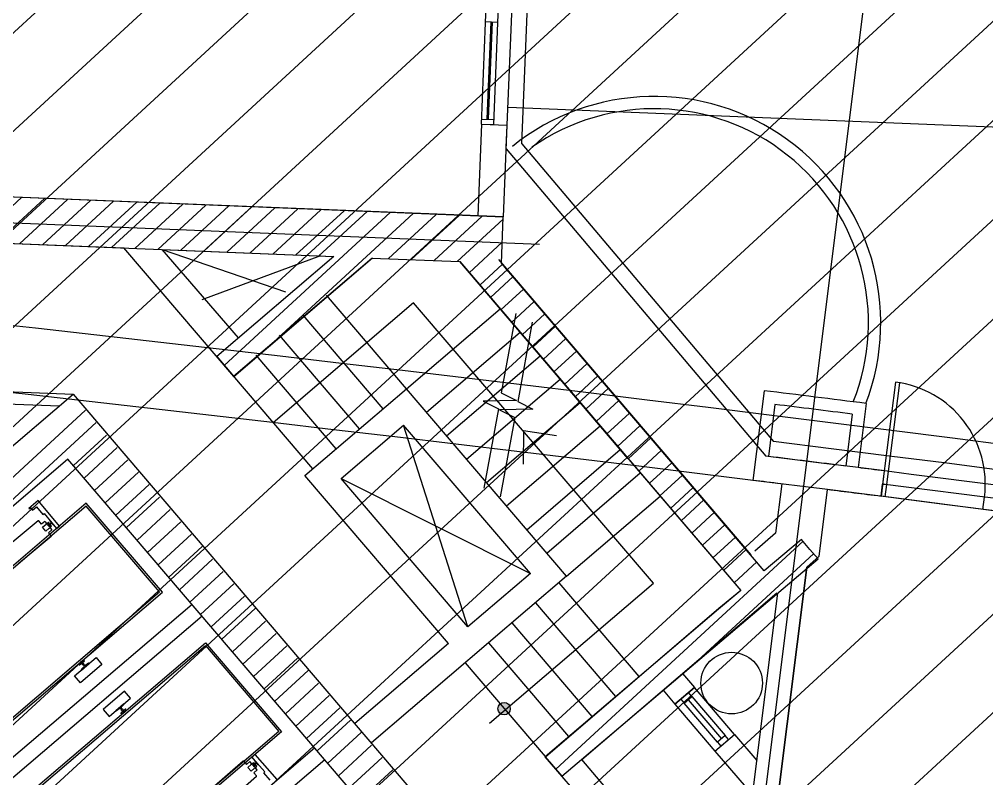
# Model space of a CAD drawing. Extents: x -678889171 to 586587, y -792238163 to 335485.
# Drawn here: x -678813570 to -678804152, y -792145172 to -792137776 of the extents above; entities that cross this region are included whole.
import ezdxf
from ezdxf.enums import TextEntityAlignment as Align

# ---------------------------------------------------------------- set-up
doc = ezdxf.new("R2010")
doc.units = 0
doc.header["$MEASUREMENT"] = 0
doc.layers.get('0').update_dxf_attribs({"color": 8})
for name, color, linetype in [('A-FLOR-PATT', 252, 'Continuous'), ('A-SITE-PATT', 252, 'Continuous'), ('A-WALL', 252, 'Continuous')]:
    doc.layers.add(name, color=color, linetype=linetype)
doc.layers.add('BASEMENT3 LAYOUT$0$A-TABL-TEXT', color=252, linetype='Continuous', lineweight=30)
doc.layers.add('BASEMENT3 LAYOUT$0$HATCH6', color=252, linetype='Continuous', lineweight=15)
doc.styles.add('Ground floor Towers$0$$Bas01-Rname$0$EN-SC', font='swissc.ttf')
doc.styles.add('Ground floor Towers$0$$Bas01-Rname$0$EN-SCL', font='swisscl.ttf')
doc.styles.add('Ground floor Towers$0$04-Ground Floor$0$V2-lower ground$0$LEVEL  FOR LICENSE LOWER GR$0$$LG- LEVEL$0$AR-SR', font='sarb.shx')

# ---------------------------------------------------------------- blocks, each defined once
blk = doc.blocks.new('A$C61C61320')
at = {"layer": 'BASEMENT3 LAYOUT$0$HATCH6'}
h = blk.add_hatch(dxfattribs=at)
h.set_pattern_fill('JIS_WOOD', color=256, scale=1000, style=0)
h.set_pattern_definition([(45, (-845711.5632553247, -470537.5133829243), (-499.9999991609842, 499.9999991609843), [])])
h.paths.add_polyline_path([(-57054.4839232408, -202715.6827627594), (-61988.72938809986, -237934.2497828866), (-80426.45722685638, -233625.2072105513), (-117920.8563015934, -232159.4412755717), (-127624.8318891085, -221284.5855308848), (-127624.8318891085, -154987.425217584), (-104462.5924733605, -154589.848100547), (-93882.62928564264, -154028.8445178776), (-93529.7361727003, -176713.0896850609), (-93352.28011348587, -178273.3977080029), (-93352.28011348587, -194674.8746110406), (-91405.28890382661, -196764.3988851835), (-82930.71560722869, -197602.72102616), (-65142.08317814791, -199622.3395659931), (-55832.26724016038, -200866.3395951205)])
at = {"layer": 'BASEMENT3 LAYOUT$0$A-TABL-TEXT', "const_width": 500}
blk.add_lwpolyline([(-57033.52080658916, -200660.2740008931, 0.009460145421703483), (-91405.28890382661, -196764.3988851835), (-93352.28011348587, -194674.8746110406), (-93352.28011348587, -172023.5690570949), (-93352.28011348587, -172023.5690570949), (-93787.99629907659, -151856.5045970205)], format="xyb", dxfattribs=at)
blk = doc.blocks.new('2')
at = {"layer": 'BASEMENT3 LAYOUT$0$A-TABL-TEXT', "const_width": 500}
blk.add_lwpolyline([(60887.3354950042, 31537.0867037382, 0.009460145421703483), (26515.56739776675, 35432.96181944781), (24568.57618810749, 37522.48609359076), (24568.57618810749, 60173.79164753645), (24568.57618810749, 60173.79164753645), (24132.86000251677, 80340.85610761086)], format="xyb", dxfattribs=at)
blk = doc.blocks.new('*U145')
for p, q in [((0.02321191727213147, 0.05802979318032878), (0.2527481385399131, 0.6318703463497836)), ((-0.02321191727213148, -0.05802979318032876), (-0.1253443532695101, 0.02321191727213144)), ((-0.1253443532695101, 0.02321191727213144), (0.1253443532695101, -0.02321191727213146)), ((0.1253443532695101, -0.02321191727213146), (0.02321191727213147, 0.05802979318032873)), ((-0.2527481385399132, -0.6318703463497836), (-0.02321191727213148, -0.05802979318032878))]:
    blk.add_line(p, q)
blk = doc.blocks.new('GR')
at = {"layer": 'A-FLOR-PATT'}
h = blk.add_hatch(color=256, dxfattribs=at)
edge = h.paths.add_edge_path()
edge.add_arc((-6429.703526066849, 39399.50410750286), 60.04804312395331, 176.0525579194128, 536.052557919413, ccw=False)
for p, q in [((-6630, 44848.82765531062), (-6630, 66375)), ((-6480, 44905), (-6480, 66225)), ((-2550, 54290), (-6351.060877021942, 8964.917325889714)), ((-6881.822510936319, 45079.20852161595), (-6881.822510936316, 48079.20852161598)), ((-6761.822510936385, 45079.20852161595), (-6761.822510936381, 48079.20852161598)), ((-6881.82251134561, 46079.20852156682), (-6761.822511345694, 46079.20852161592)), ((-6827.694107794465, 45129.20852158903), (-6827.694107794458, 46079.20852158903)), ((-6815.694107794465, 45129.20852159389), (-6815.694107794465, 46079.20852159389)), ((-6630, 45255), (113465, 45255)), ((-6881.822510956776, 45129.20852156688), (-6761.822510956859, 45129.20852161595)), ((-6881.822510936319, 45079.20852156685), (-6761.822510936385, 45079.20852161595)), ((-6881.822511574806, 45079.20852156686), (-6631.822511574806, 45079.20852156686)), ((-6881.822511574806, 45079.20852156686), (-6881.822511574806, 44184.35678246044)), ((-6631.822512793913, 44184.35630709676), (-6631.822511062273, 45079.20852156686)), ((-6631.822511574806, 44864.35618964439), (-6631.822511574806, 45079.20852156686)), ((-6630, 44848.82765531062), (-3985, 41960)), ((-6480, 44905), (-3915, 42105)), ((-6632.800941976835, 44182.75792360574, -6.574195595121094e-08), (-14132.87216071383, 44182.75792360574, -6.574195595121094e-08)), ((-6631.822511630569, 44184.35630709675), (-13682.44862023259, 44184.36971354306)), ((-11777.53591629828, 43732.69478004891), (-11327.47277274122, 44182.75792360597)), ((-11553.0355318404, 43732.68876148015), (-11102.96636971459, 44182.75792360597)), ((-11328.53514738218, 43732.68274291162), (-10878.45996668783, 44182.75792360597)), ((-11104.0347629243, 43732.67672434286), (-10653.9535636612, 44182.75792360597)), ((-10879.5343784662, 43732.67070577433), (-10429.44716063456, 44182.75792360597)), ((-10655.03399400809, 43732.66468720546), (-10204.94075760758, 44182.75792360597)), ((-10430.53360954986, 43732.65866863704), (-9980.434354580939, 44182.75792360597)), ((-10206.03322509187, 43732.65265006828), (-9755.927951554186, 44182.75792360597)), ((-9981.532840633648, 43732.64663149987), (-9531.421548527549, 44182.75792360597)), ((-9757.032456175773, 43732.64061293111), (-9306.915145500912, 44182.75792360597)), ((-9532.532071717316, 43732.63459436258), (-9082.408742473926, 44182.75792360597)), ((-9308.031687259325, 43732.62857579393), (-8857.90233944729, 44182.75792360597)), ((-9288.044949639589, 42630.08329828002), (-7735.370324313641, 44182.75792360597)), ((-9083.531302801217, 43732.62255722529), (-8633.395936420537, 44182.75792360597)), ((-8859.030918343225, 43732.61653865664), (-8408.8895333939, 44182.75792360597)), ((-8781.894410347566, 42911.72743454529), (-7510.863921286887, 44182.75792360597)), ((-8634.530533885234, 43732.610520088), (-8184.383130367263, 44182.75792360597)), ((-8410.030149426893, 43732.60450151935), (-7959.876727340277, 44182.75792360597)), ((-7736.544832155923, 43732.5706097103), (-7286.357518260251, 44182.75792360597)), ((-7512.051186262514, 43732.55785257707), (-7061.851115233614, 44182.75792360597)), ((-7287.557540369104, 43732.54509544349), (-6837.344712206628, 44182.75792360597)), ((-6632.800941976835, 43735.24679315707, -6.574195595121094e-08), (-6632.800941976835, 44182.75792360574, -6.574195595121094e-08)), ((-7063.063894476043, 43732.53233830992), (-6632.800941976719, 44162.79529080924)), ((-53765, 43935), (-6270, 43935)), ((-6942.7599608202, 43628.32986893901), (-6632.800941976951, 43938.28888778226)), ((-14132.87216071383, 43732.75792360574, -6.574195595121094e-08), (-8264.120739980135, 43732.60058987408, -6.574195595121094e-08)), ((-13885.18496600981, 43732.75128342832, 8.468405885665512e-05), (-10310.20194827867, 43732.65544269859, 8.468405885665512e-05)), ((-9191.842955699074, 42526.23461712161), (-10311.81430518057, 43734.39475982093)), ((-9159.421399535051, 42902.65176733381), (-9937.56687024387, 43734.39475982094)), ((-9937.56687024387, 43734.39475982093), (-8722.604003124987, 43370.29461338078)), ((-9935.930247552149, 43732.64540895221), (-8264.120739980135, 43732.60058987408)), ((-8395.659948906861, 43734.39475982093), (-9531.378739706357, 43260.24281634141)), ((-8264.120739980135, 43732.60058987408, -6.574195595121094e-08), (-9364.49210324214, 42712.55005428044, -6.574195595121094e-08)), ((-8264.120739980135, 43732.60058987408), (-9364.49210324214, 42712.55005428044)), ((-9194.533536615549, 42529.20860880183, -6.574195595121094e-08), (-7896.40659546305, 43732.57969405584, -6.574195595121094e-08)), ((-9191.842955699074, 42526.23461712161), (-7888.549857100472, 43734.39475982094)), ((-7896.40659546305, 43732.57969405584, -6.574195595121094e-08), (-7039.353717400343, 43732.53099094925, -6.574195595121094e-08)), ((-7039.353717400343, 43732.53099094925, -6.574195595121094e-08), (-4174.409372120572, 40641.9542720773, -6.574195595121094e-08)), ((-7039.231837896281, 43734.39475982094), (-4309.353426010814, 40789.63977698518)), ((-5324.515665324521, 41884.61993958228, 1.143901946153903e-05), (-7039.231837896397, 43734.35630712748, 1.117439091932313e-05)), ((-6834.759612420341, 43511.82381431223), (-6622.475388877676, 43724.10803785489)), ((-6662.759839501437, 43767.45387231715, -6.574195595121094e-08), (-4092.24686160611, 40994.6081104995, -6.574195595121094e-08)), ((-3953.268063276133, 40844.6838591831, -6.574195595121094e-08), (-6632.800941976835, 43735.24679315707, -6.574195595121094e-08)), ((-6726.759264020715, 43395.31775968522), (-6514.475040478166, 43607.60198322777)), ((-4092.227314652351, 40994.5870249751, -6.574195595121027e-08), (-6596.1490084455, 43695.67254138889, -4.521669271664747e-07)), ((-6618.75891562074, 43278.81170505821), (-6406.474692078191, 43491.09592860076)), ((-7506.243893081206, 42473.04419067065), (-8322.045012889197, 43353.08312896828)), ((-6510.758567220997, 43162.30565043131), (-6298.474343678332, 43374.58987397398)), ((-7472.168383636745, 43314.40971882565), (-8788.98430043459, 42091.6540623089)), ((-7506.243893081206, 42473.04419067072), (-6626.204954783316, 43288.84531047848)), ((-5026.721624413738, 40680.84740483075), (-7472.168383636745, 43314.40971882565)), ((-6402.758218821255, 43045.7995958043), (-6190.473995278706, 43258.08381934685)), ((-7726.253627655678, 42269.09391071868), (-8542.05474746367, 43149.13284901628)), ((-6294.757870421628, 42929.29354117729), (-6082.473646878963, 43141.57776471996)), ((-7302.293613129295, 42253.03445609625), (-6422.254674831405, 43068.83557590401)), ((-6186.75752202177, 42812.78748655051), (-5974.473298479221, 43025.07171009306)), ((-7946.263362230035, 42065.14363076671), (-8762.064482038026, 42945.18256906431)), ((-6078.757173622027, 42696.28143192327), (-5866.472950079478, 42908.56565546582)), ((-7098.343333177385, 42033.02472152178), (-6218.304394879495, 42848.82584132953)), ((-5970.756825222052, 42579.77537729661), (-5758.472601679619, 42792.05960083904)), ((-9364.49210324214, 42712.55005428044, -6.574195595121094e-08), (-9194.533536615549, 42529.20860880183, -6.574195595121094e-08)), ((-8166.273096804507, 41861.19335081474), (-8982.074216612498, 42741.23228911234)), ((-5862.756476822426, 42463.2693226696), (-5650.47225327976, 42675.55354621226)), ((-2750.55528720948, 42731.5360638412, -1.073740525412598e-07), (-2836.931848307863, 41735.2734967441, -1.073740525412598e-07)), ((-2797.081345879216, 41731.81843434464, -1.073740525412598e-07), (-2710.704784780803, 42728.08100144177, -1.073740525412598e-07)), ((-2710.704784780803, 42728.08100144177, -1.073740525412598e-07), (-2750.55528720948, 42731.5360638412, -1.073740525412598e-07)), ((-6894.393053225358, 41813.0149869473), (-6014.354114927584, 42628.81610675506)), ((-4026.406328744427, 42596.91421011731), (-4099.990797300539, 41719.83844477148, -1.924474463841454e-07)), ((-8386.282831378863, 41657.24307086274), (-9202.08395118697, 42537.28200916037)), ((-5754.7561284228, 42346.76326804247), (-5542.471904880251, 42559.04749158502)), ((-3029.907253524572, 42513.31042380386), (-3082.590768767273, 41885.35950753989, -1.92524709374363e-07)), ((-8459.619409570587, 41589.25964421171), (-7506.243893081089, 42473.04419067062)), ((-5874.641653465689, 40712.96631407494), (-7506.243893081089, 42473.04419067062)), ((-6690.442773273448, 41593.00525237286), (-5810.403834975674, 42408.80637218059)), ((-5646.755780023057, 42230.25721341558), (-5434.471556480508, 42442.54143695813)), ((-3916.85181704114, 42467.38622007018), (-3959.50286890236, 41959.01530039089, -1.925247355688648e-07)), ((-3159.51251987405, 42403.84734247194, -1.926824005209515e-07), (-3202.163571735269, 41895.47642279265, -1.925247355688648e-07)), ((-12985.04113831531, 40216.59819416385, 1.811560049670516e-08), (-10747.7615145793, 42290.57045197785, 5.204188077512392e-07)), ((-12889.302231961, 40305.35528142507, 1.811560049670518e-08), (-10747.82650965806, 42290.64056044896, 1.811560049670513e-08)), ((-12118.63369813044, 42290.64056044896, 1.811560049670322e-08), (-10747.82650965805, 42290.64056044896, 1.811560049670322e-08)), ((-10747.82650965806, 42290.64056044896, 1.811560049670516e-08), (-6329.089525114396, 37524.26593473053, 1.811560049670516e-08)), ((-10747.7615145793, 42290.57045197785, 5.204188077512392e-07), (-6329.089525114396, 37524.26593473053)), ((-5538.755431623082, 42113.75115878857), (-5326.471208080417, 42326.03538233123)), ((-5430.755083223223, 41997.24510416179), (-5218.47085968079, 42209.52932770422)), ((-12772.09693225132, 39987.46270125448, 8.856752772241227e-09), (-10620.82554693481, 42138.73408657098, 8.856752772241227e-09)), ((-12118.63369813044, 42170.64056044896, 1.811560049670322e-08), (-10877.26739626087, 42170.64056044895, 1.811560049670322e-08)), ((-8106.319397465326, 41575.87676535971), (-7519.626771933166, 42119.74417856526)), ((-6227.941665571067, 40726.34919292707), (-7519.626771933166, 42119.74417856526)), ((-6814.634291102993, 40182.4817797221), (-7519.626771933166, 42119.7441785652)), ((-6486.492493321537, 41372.99551779839), (-5606.453555023647, 42188.79663760612)), ((-6028.406400358072, 42074.80747415414), (-6351.412786153494, 42109.84740892979)), ((-6351.412786153494, 42109.84740892979), (-6340.908934789943, 41785.11584070733)), ((-12250.48091501379, 40284.57231546528, 8.856752772241227e-09), (-10512.82088654393, 42022.23234393514, 8.856752772241227e-09)), ((-5322.754734823597, 41880.73904953478), (-5110.470511281048, 42093.02327307733)), ((-6278.956729593803, 41149.20141689086), (-5402.503275071736, 41968.78690303167)), ((-5214.754386423854, 41764.23299490777), (-5002.470162881305, 41976.51721845032)), ((-10716.17733956637, 41594.36948788597, 8.856752772241227e-09), (-10404.81622615305, 41905.73060129929, 8.856752772241227e-09)), ((-5106.754038024112, 41647.72694028087), (-4894.469814481796, 41860.01116382319)), ((-2825.648726148921, 41863.54145432101), (-2847.555566498432, 41614.5018165108)), ((-10608.17337059249, 41477.86705383313, 8.856752772241227e-09), (-10296.81156576216, 41789.22885866345, 8.856752772241227e-09)), ((-6075.006449641893, 40929.19168231641), (-5198.552995119826, 41748.7771684572)), ((-4998.753689624369, 41531.22088565363), (-4786.469466081588, 41743.50510919641)), ((-2847.446798131885, 41615.73830859172, -1.065716141311434e-07), (-2836.93156951509, 41735.27671232503, -1.066633801273237e-07)), ((-2836.931848307863, 41735.2734967441, -1.073740525412598e-07), (-2797.081345879216, 41731.81843434464, -1.073740525412598e-07)), ((151.5285238206416, 41472.39599690458, -2.358351873012566e-07), (-2836.931569515061, 41735.27671232502, -1.06663380127325e-07)), ((-2806.346662015215, 41612.17008171557, -1.083479652699782e-07), (-2795.8314333984, 41731.70848544894, -1.084397312661592e-07)), ((-10772.17054085212, 41654.97545971321, 1.811583557541593e-08), (-12679.02260542693, 39887.31143557965, 1.811560049670516e-08)), ((-10772.16997873417, 41654.97598080014, 1.811560049670516e-08), (-12112.06786069001, 40412.82008826701, 1.811560049670516e-08)), ((-6965.052588580118, 37548.08148253581, 1.811560243393546e-08), (-10772.17054085212, 41654.97545971321, 1.811583557541593e-08)), ((-6965.052588580118, 37548.08148253581, 1.811560049670516e-08), (-10772.16997873417, 41654.97598080014, 1.811560049670516e-08)), ((-10500.16940161859, 41361.36461978029, 8.856752772241227e-09), (-10188.80690537128, 41672.72711602761, 8.856752772241227e-09)), ((-3818.794681697997, 41696.28711560412), (-3859.112740048498, 41216.18018386976)), ((-3425.073744900234, 41007.5096072602), (-3369.894693526789, 41658.5897304597)), ((-1851.293433686632, 41528.11140345178, -1.496288831891207e-07), (-1840.778205069852, 41647.64980718509, -1.497206491853005e-07)), ((-10392.1654326447, 41244.86218572746, 8.856752772241227e-09), (-10080.80224498039, 41556.22537339177, 8.856752772241227e-09)), ((-6997.97573658172, 40012.52321309542), (-8459.619409570587, 41589.25964421171)), ((-8106.319397465326, 41575.87676535978), (-6227.941665571067, 40726.34919292707)), ((-6814.634291102993, 40182.4817797221), (-8106.319397465326, 41575.87676535971)), ((-4890.75334122451, 41414.71483102685), (-4678.469117681845, 41626.99905456952)), ((141.0132952038111, 41352.8575931712, -2.357434213050749e-07), (-2847.446798131885, 41615.73830859172, -1.065716141311434e-07)), ((-10284.16146367081, 41128.35975167462, 8.856752772241227e-09), (-9972.797584589509, 41439.72363075592, 8.856752772241227e-09)), ((-5874.641653465689, 40712.966314075), (-4994.602715167915, 41528.76743388273)), ((-4782.752992824651, 41298.20877640008), (-4570.468769281986, 41510.49299994274)), ((-4674.752644425142, 41181.70272177283), (-4462.468420882593, 41393.98694531538)), ((-10176.15749469692, 41011.85731762178, 8.856752772241227e-09), (-9864.792924198622, 41323.22188812008, 8.856752772241227e-09)), ((-4566.752296025399, 41065.19666714594), (-4354.468072482734, 41277.4808906886)), ((-10575.65756517858, 41234.16749264095, -1.580818474063479e-08), (-12150.29866549175, 39774.46620327191, -1.535277412321857e-08)), ((-10576.70907708842, 41206.40820597554, -1.580374321783511e-08), (-12116.77721911122, 39778.75624631318, -1.535833163593102e-08)), ((-11043.85333101091, 41240.53185093868, -1.574080151149918e-08), (-11132.57642125181, 41160.12530672838, -1.571542568459765e-08)), ((-11132.57642125181, 41160.12530672838, -1.571542568459765e-08), (-11129.27769123291, 41156.48538507743, -1.571534510876792e-08)), ((-11129.27769123291, 41156.48538507743, -1.571534510876792e-08), (-11117.90293607381, 41166.79391638644, -1.571859841990915e-08)), ((-11117.90293607381, 41166.79391638644, -1.571859841990915e-08), (-11097.28587345584, 41144.04440606827, -1.571809482097336e-08)), ((-11097.28587345584, 41144.04440606827, -1.571809482097336e-08), (-11058.15671570855, 41179.50575377132, -1.572928621129917e-08)), ((-11058.15671570855, 41179.50575377132, -1.572928621129917e-08), (-10993.83148034028, 41108.52728157856, -1.572771498261954e-08)), ((-10826.96183226927, 41001.20700239132, -1.573550365069479e-08), (-11043.85333101091, 41240.53185093868, -1.574080151149918e-08)), ((-9828.89138393206, 40399.70584586841, -1.57883287696696e-08), (-10576.70907708842, 41206.40820597554, -1.580374321783511e-08)), ((-9801.132097266673, 40398.65433395858, -1.579221977646336e-08), (-10575.65756517858, 41234.16749264095, -1.580818474063479e-08)), ((-10068.15352572303, 40895.35488356894, 8.856752772241227e-09), (-9756.788263807739, 41206.72014548423, 8.856752772241227e-09)), ((-4458.751947625307, 40948.69061251904), (-4246.467724082642, 41160.97483606171)), ((-3859.112740048498, 41216.18018386976), (-4054.833420245588, 41030.74535497985)), ((-3604.16389451432, 41164.72240991693, -6.574195595121094e-08), (-3953.268063276133, 40844.6838591831, -6.574195595121094e-08)), ((-3519.06138025882, 41069.94369074528, -6.574195595121094e-08), (-3604.16389451432, 41164.72240991693, -6.574195595121094e-08)), ((-10993.83148034028, 41108.52728157856, -1.572771498261954e-08), (-10982.91171538754, 41118.4234716352, -1.573083816131511e-08)), ((-10982.91171538754, 41118.4234716352, -1.573083816131511e-08), (-10903.32985368196, 41030.610361807, -1.572889426942301e-08)), ((-9960.149556749137, 40778.8524495161, 8.856752772241227e-09), (-9648.783603416854, 41090.21840284839, 8.856752772241227e-09)), ((-5902.847000181209, 38831.07635088312), (-3587.622784690699, 41146.30056637363)), ((-3434.889246401086, 40980.74933170679, -6.574195595121094e-08), (-3519.06138025882, 41069.94369074528, -6.574195595121094e-08)), ((-3519.06138025882, 41069.94369074528, -6.574195595121094e-08), (-3519.06138025882, 41069.94369074528, -6.574195595121094e-08)), ((-11036.64300460153, 41042.38228947577, -1.571124618406145e-08), (-11336.9365408016, 40770.23706291781, -1.562535876993317e-08)), ((-11005.09182465207, 41012.13969108579, -1.57111817358009e-08), (-11032.30634730787, 41042.16904470583, -1.571184648639613e-08)), ((-10973.24251020659, 41041.00357875105, -1.572029100699632e-08), (-11005.09182465207, 41012.13969108579, -1.57111817358009e-08)), ((-10991.80295442312, 40983.57758393812, -1.570871019566998e-08), (-10959.04365956492, 41013.26615410805, -1.571807973175669e-08)), ((-10958.81565423429, 40947.17836742898, -1.570790443737273e-08), (-10991.80295442312, 40983.57758393812, -1.570871019566998e-08)), ((-10973.24251020659, 41041.00357875105, -1.572029100699632e-08), (-10953.03778884094, 41018.70905863927, -1.571979748003927e-08)), ((-10961.28461388807, 41027.80886276649, -1.571999891961358e-08), (-10953.03778884094, 41018.70905863927, -1.571979748003927e-08)), ((-10960.07451269581, 41014.40362962399, -1.571810491170349e-08), (-10956.4345910449, 41017.70235964288, -1.571914597126869e-08)), ((-10959.04365956492, 41013.26615410805, -1.571807973175669e-08), (-10960.07451269581, 41014.40362962399, -1.571810491170349e-08)), ((-10958.81565423429, 40947.17836742898, -1.570790443737273e-08), (-10926.05635937606, 40976.86693759896, -1.571727397345946e-08)), ((-10955.40373791405, 41016.56488412694, -1.571912079132189e-08), (-10956.4345910449, 41017.70235964288, -1.571914597126869e-08)), ((-10955.40373791405, 41016.56488412694, -1.571912079132189e-08), (-10937.20412965948, 41033.05853422141, -1.572432608914786e-08)), ((-10944.88196183497, 41009.52678626151, -1.571957001397583e-08), (-10928.95730461221, 41023.95873009411, -1.572412464957355e-08)), ((-10928.38831174056, 40991.32717800691, -1.57191671348272e-08), (-10944.88196183497, 41009.52678626151, -1.571957001397583e-08)), ((-10941.58323181613, 41005.88686461056, -1.571948943814609e-08), (-10925.65857459337, 41020.31880844321, -1.572404407374382e-08)), ((-10941.58323181613, 41005.88686461056, -1.571948943814609e-08), (-10925.65857459337, 41020.31880844321, -1.572404407374382e-08)), ((-10940.84144416824, 41005.31609969501, -1.571950958846959e-08), (-10937.17563116975, 41005.77821706029, -1.572011625683211e-08)), ((-10925.65857459337, 41020.31880844321, -1.572404407374382e-08), (-10937.20412965948, 41033.05853422141, -1.572432608914786e-08)), ((-10937.17563116975, 41005.77821706029, -1.572011625683211e-08), (-10931.36274425959, 40999.36409623273, -1.571997426940567e-08)), ((-10931.38279894821, 40999.38622520194, -1.571997475926787e-08), (-10937.15557648125, 41005.75608809098, -1.572011576696988e-08)), ((-10924.56797210872, 41015.09208038508, -1.572339595114259e-08), (-10936.12472335028, 41004.6186125751, -1.572009058702311e-08)), ((-10936.12472335028, 41004.6186125751, -1.572009058702311e-08), (-10932.41365207906, 41000.52370071779, -1.571999993921466e-08)), ((-10932.41365207906, 41000.52370071779, -1.571999993921466e-08), (-10920.85690083745, 41010.99716852781, -1.572330530333415e-08)), ((-10932.18227786862, 40995.76130536138, -1.571929807691657e-08), (-10931.36274425959, 40999.36409623273, -1.571997426940567e-08)), ((-10931.68704175946, 40994.96709965786, -1.571924771065692e-08), (-10915.76238453679, 41009.39904349043, -1.572380234625462e-08)), ((-10931.68704175946, 40994.96709965786, -1.571924771065692e-08), (-10915.76238453679, 41009.39904349043, -1.572380234625462e-08)), ((-10925.65857459337, 41020.31880844321, -1.572404407374382e-08), (-10928.95730461221, 41023.95873009411, -1.572412464957355e-08)), ((-10928.38831174056, 40991.32717800691, -1.57191671348272e-08), (-10912.46365451784, 41005.75912183952, -1.572372177042491e-08)), ((-10926.05635937606, 40976.86693759896, -1.571727397345946e-08), (-10925.02550624515, 40975.72946208306, -1.571724879351267e-08)), ((-10925.02550624515, 40975.72946208306, -1.571724879351267e-08), (-10921.38558459425, 40979.02819210194, -1.571828985307786e-08)), ((-10919.7088141058, 41018.87425025389, -1.572468972161504e-08), (-10924.56797210872, 41015.09208038508, -1.572339595114259e-08)), ((-10922.41643772525, 40980.16566761785, -1.571831503302463e-08), (-10904.21682947059, 40996.65931771231, -1.572352033085061e-08)), ((-10922.41643772525, 40980.16566761785, -1.571831503302463e-08), (-10921.38558459425, 40979.02819210194, -1.571828985307786e-08)), ((-10920.23584502874, 41049.26496026788, -1.572930722055034e-08), (-10921.93493313604, 41045.65343723782, -1.572850124592966e-08)), ((-10921.93493313604, 41045.65343723782, -1.572850124592966e-08), (-10908.62980258081, 41028.9147597489, -1.57278584466666e-08)), ((-10920.85690083745, 41010.99716852781, -1.572330530333415e-08), (-10916.61625471304, 41015.46182370616, -1.572461418177467e-08)), ((-10886.42386233521, 41011.95576334606, -1.572848131829566e-08), (-10920.23584502874, 41049.26496026788, -1.572930722055034e-08)), ((-10920.05048865208, 40982.30984213018, -1.571899172174202e-08), (-10899.84576728637, 40960.01532201829, -1.571849819478495e-08)), ((-10911.80366360483, 40973.21003800284, -1.571879028216771e-08), (-10920.05048865208, 40982.30984213018, -1.571899172174202e-08)), ((-10920.05048865208, 40982.30984213018, -1.571899172174202e-08), (-10911.80366360483, 40973.21003800284, -1.571879028216771e-08)), ((-10908.62980258081, 41028.9147597489, -1.57278584466666e-08), (-10919.7088141058, 41018.87425025389, -1.572468972161504e-08)), ((-10916.61625471304, 41015.46182370616, -1.572461418177467e-08), (-10905.53724318813, 41025.50233320117, -1.572778290682622e-08)), ((-10912.46365451784, 41005.75912183952, -1.572372177042491e-08), (-10915.76238453679, 41009.39904349043, -1.572380234625462e-08)), ((-10904.21682947059, 40996.65931771231, -1.572352033085061e-08), (-10915.76238453679, 41009.39904349043, -1.572380234625462e-08)), ((-10905.53724318813, 41025.50233320117, -1.572778290682622e-08), (-10890.18465670425, 41010.61919134785, -1.572772570356857e-08)), ((-10903.32985368196, 41030.610361807, -1.572889426942301e-08), (-10854.26124465105, 40976.4665272497, -1.572769570395586e-08)), ((-10890.18465670425, 41010.61919134785, -1.572772570356857e-08), (-10886.42386233521, 41011.95576334606, -1.572848131829566e-08)), ((-10854.26124465105, 40976.4665272497, -1.572769570395586e-08), (-10826.96183226927, 41001.20700239132, -1.573550365069479e-08)), ((-9852.145587775247, 40662.35001546326, 8.856752772241227e-09), (-9540.77894302597, 40973.71666021254, 8.856752772241227e-09)), ((-5841.764831445529, 38766.16977651103, -6.574195595121094e-08), (-3434.889246401086, 40980.74933170679, -6.574195595121094e-08)), ((-4608.667348664603, 39900.74959937308), (-3480.420106342994, 41028.99684169469)), ((-4350.751599225681, 40832.18455789203), (-4138.467375683016, 41044.4687814347)), ((-3540.744748619181, 40897.91754595909), (-3425.073744900234, 41007.5096072602)), ((-3434.889246401086, 40980.74933170679, -6.574195595121094e-08), (-3434.889246401086, 40980.74933170679, -6.574195595121094e-08)), ((-10904.69380384608, 40896.78542343944, -1.570802315087248e-08), (-11204.98734004621, 40624.64019688142, -1.562213573674419e-08)), ((-10931.69508173186, 40931.15143435304, -1.570938892358953e-08), (-10899.84576728637, 40960.01532201829, -1.571849819478495e-08)), ((-10904.48055907607, 40901.12208073308, -1.570872417299431e-08), (-10931.69508173186, 40931.15143435304, -1.570938892358953e-08)), ((-4242.751250825939, 40715.67850326514), (-4030.46702728339, 40927.96272680769)), ((-3540.744748619181, 40897.91754595909), (-3769.219835843862, 38179.95154997133)), ((-3768.933726329182, 38179.95590713815), (-3540.91317585553, 40897.7579702028)), ((-9744.141618801355, 40545.84758141043, 8.856752772241227e-09), (-9432.774282635086, 40857.2149175767, 8.856752772241227e-09)), ((-4309.353426010814, 40789.63977698518), (-4174.408136591373, 40641.95540473924)), ((-9636.137649827466, 40429.34514735758, 8.856752772241227e-09), (-9324.769622244201, 40740.71317494085, 8.856752772241227e-09)), ((-5874.641653465689, 40712.96631407494), (-7708.05610825296, 39013.3806478092)), ((-6227.941665571067, 40726.34919292707), (-6814.634291102877, 40182.48177972204)), ((-9528.13368085357, 40312.84271330475, 8.856752772241227e-09), (-9216.764961853316, 40624.211432305, 8.856752772241227e-09)), ((-6566.789766434114, 39253.19544516631), (-5026.721624413738, 40680.84740483075)), ((-5947.978231656947, 40644.98288742452), (-5132.177111848723, 39764.94394912602)), ((-3821.916099479073, 40631.56125039957), (-5655.330554266111, 38931.97558413375)), ((-4174.408136591373, 40641.95540473924, -6.574195595121094e-08), (-4382.510201531521, 40451.1794437865, -6.574195595121094e-08)), ((-4174.408136591373, 40641.95540473924), (-4382.414201202919, 40459.97844757574)), ((-4018.058466589397, 38200.85719394735), (-3814.10229211137, 40631.8333082481)), ((-9420.129711879687, 40196.34027925191, 8.856752772241227e-09), (-9108.760301462436, 40507.70968966917, 8.856752772241227e-09)), ((-6167.987966230954, 40441.032607472), (-5352.186846423196, 39560.99366917408)), ((-4382.510201531521, 40451.1794437865, -6.574195595121094e-08), (-6013.101367587631, 38948.23383638135, -6.574195595121094e-08)), ((-4382.414201202919, 40459.97844757574), (-6008.630566371488, 38945.35846298589)), ((-11375.77319757984, 38938.95304458956, -1.533680915904714e-08), (-9801.132097266673, 40398.65433395858, -1.579221977646336e-08)), ((-11368.95952595491, 38972.0538862061, -1.534291718776551e-08), (-9828.89138393206, 40399.70584586841, -1.57883287696696e-08)), ((-9312.125742905795, 40079.83784519907, 8.856752772241227e-09), (-9000.755641071548, 40391.20794703332, 8.856752772241227e-09)), ((-9507.677753963055, 40290.91608224251), (-11414.49706156044, 38523.28369836474)), ((-9204.121773931904, 39963.33541114623, 8.856752772241227e-09), (-8892.750980680661, 40274.70620439747, 8.856752772241227e-09)), ((-6387.997700805427, 40237.08232752009), (-5572.196580997668, 39357.04338922214)), ((-9405.745040736361, 40180.95706174408, 1.811560049670516e-08), (-11312.51697446798, 38413.27906610316, 1.811560049670516e-08)), ((-9096.117804958014, 39846.8329770934, 8.856752772241227e-09), (-8784.74632028978, 40158.20446176163, 8.856752772241227e-09)), ((-8988.11383598412, 39730.33054304056, 8.856752772241227e-09), (-8676.741659898897, 40041.70271912578, 8.856752772241227e-09)), ((-6608.007435379899, 40033.13204756815), (-5792.206315572141, 39153.09310927023)), ((-6997.97573658172, 40012.52321309542), (-7878.014674879611, 39196.72209328778)), ((-10934.72801623341, 38463.17907993967, 1.198571993469176e-09), (-9360.086915921755, 39922.88036931033)), ((-10901.20656985292, 38467.46912298101, 1.192463964750801e-09), (-9361.138427831553, 39895.12108264497)), ((-9361.138427831553, 39895.12108264497), (-8613.320734674344, 39088.4187225386)), ((-9360.086915921755, 39922.88036931033), (-8585.561448008928, 39087.36721062881)), ((-8880.109867010231, 39613.82810898772, 8.856752772241227e-09), (-8568.736999508008, 39925.20097648994, 8.856752772241227e-09)), ((-8772.10589803634, 39497.32567493489, 8.856752772241227e-09), (-8460.732339117127, 39808.6992338541, 8.856752772241227e-09)), ((-6828.017169954372, 39829.18176761621), (-6012.216050147312, 38949.14282931897)), ((-4707.821829600935, 39811.09889063925, -6.574195595121094e-08), (-4586.634371010599, 39680.36198826482, -6.574195595121094e-08)), ((-10622.06031038312, 39548.1888665816, -1.554097566370878e-08), (-10420.38472035632, 39735.14328987072, -1.559930337086289e-08)), ((-10533.96229468205, 39701.63876812142, -1.55775432324085e-08), (-10580.0595724025, 39658.90632851252, -1.556421118505899e-08)), ((-10580.0595724025, 39658.90632851252, -1.556421118505899e-08), (-10578.19002816954, 39656.88957261229, -1.556417264893859e-08)), ((-10578.19002816954, 39656.88957261229, -1.556417264893859e-08), (-10560.61544103862, 39673.18131521316, -1.556925549199059e-08)), ((-10571.29855094085, 39684.7056346433, -1.556947569839296e-08), (-10560.35044748228, 39694.8545890504, -1.557264205963846e-08)), ((-10560.61544103862, 39673.18131521316, -1.556925549199059e-08), (-10571.29855094085, 39684.7056346433, -1.556947569839296e-08)), ((-10560.41353819688, 39693.18903185051, -1.557237556827048e-08), (-10569.63299374096, 39684.64254392866, -1.556970915880058e-08)), ((-10569.63299374096, 39684.64254392866, -1.556970915880058e-08), (-10547.19846294625, 39660.44147312546, -1.556924672535561e-08)), ((-10360.02514940873, 39670.03088509067, -1.559805920468953e-08), (-10561.7007394355, 39483.07646180157, -1.553973149753543e-08)), ((-10537.97900740214, 39668.98796104726, -1.557191313482552e-08), (-10560.41353819688, 39693.18903185051, -1.557237556827048e-08)), ((-10560.35044748228, 39694.8545890504, -1.557264205963846e-08), (-10549.66733758006, 39683.33026962031, -1.557242185323609e-08)), ((-10557.23601358884, 39608.28135978171, -1.555972385529403e-08), (-10485.20901715066, 39675.05079667063, -1.558055517927764e-08)), ((-10549.66733758006, 39683.33026962031, -1.557242185323609e-08), (-10532.09275044914, 39699.62201222122, -1.557750469628809e-08)), ((-10547.19846294625, 39660.44147312546, -1.556924672535561e-08), (-10540.12826008059, 39656.28177989582, -1.556963657393005e-08)), ((-10540.12826008059, 39656.28177989582, -1.556963657393005e-08), (-10530.51346116862, 39645.90989240866, -1.556943838816791e-08)), ((-10534.36610036559, 39661.62333484689, -1.557130307984873e-08), (-10537.97900740214, 39668.98796104726, -1.557191313482552e-08)), ((-10524.75130145357, 39651.25144735983, -1.55711048940866e-08), (-10534.36610036559, 39661.62333484689, -1.557130307984873e-08)), ((-10532.09275044914, 39699.62201222122, -1.557750469628809e-08), (-10533.96229468205, 39701.63876812142, -1.55775432324085e-08)), ((-10491.45695653546, 39678.90135167643, -1.558023764567903e-08), (-10524.75130145357, 39651.25144735983, -1.55711048940866e-08)), ((-10485.20901715066, 39675.05079667063, -1.558055517927764e-08), (-10491.45695653546, 39678.90135167643, -1.558023764567903e-08)), ((-10420.38472035632, 39735.14328987072, -1.559930337086289e-08), (-10360.02514940873, 39670.03088509067, -1.559805920468953e-08)), ((-8664.101929062448, 39380.82324088205, 8.856752772241227e-09), (-8352.727678726244, 39692.19749121825, 8.856752772241227e-09)), ((-4769.980288647921, 39510.40824607087, -6.574195595121094e-08), (-4586.634371010599, 39680.36198826482, -6.574195595121094e-08)), ((-4586.6343710106, 39680.36198826482, -6.574195595121094e-08), (-4769.980288647925, 39510.40824607087, -6.574195595121094e-08)), ((-4178.745389745121, 39240.33178593525, -6.572042474719489e-08), (-4586.634371010599, 39680.36198826482, -6.574195595121094e-08)), ((-10530.51346116862, 39645.90989240866, -1.556943838816791e-08), (-10560.60287311609, 39614.80269226299, -1.556023957465475e-08)), ((-10560.60287311609, 39614.80269226299, -1.556023957465475e-08), (-10557.23601358884, 39608.28135978171, -1.555972385529403e-08)), ((-8556.097960088558, 39264.3208068292, 8.856752772241227e-09), (-8244.723018335359, 39575.6957485824, 8.856752772241227e-09)), ((-4891.167747238258, 39641.1451484453, -6.574195595121094e-08), (-4769.980288647926, 39510.40824607087, -6.574195595121094e-08)), ((-4641.63814349717, 39629.37586732709, -1.156366546380546e-07), (-4714.976516162045, 39561.39436700928, -1.156366546380546e-07)), ((-4714.976516162045, 39561.39436700928, -1.156366546380546e-07), (-4680.985768196522, 39524.72518304305, -1.156366546380546e-07)), ((-4680.985768196522, 39524.72518304305, -1.156366546380546e-07), (-4607.647395531647, 39592.70668336086, -1.156366546380546e-07)), ((-4644.316584230401, 39558.71593100845, -1.156332514523322e-07), (-4304.409098895907, 39192.02409661131, -1.156153087823603e-07)), ((-4607.647395531647, 39592.70668336086, -1.156366546380546e-07), (-4641.63814349717, 39629.37586732709, -1.156366546380546e-07)), ((-4607.647395531647, 39592.70668336086, -1.156348603710325e-07), (-4267.739910197211, 39226.01484896371, -1.156169177010606e-07)), ((-10561.7007394355, 39483.07646180157, -1.553973149753543e-08), (-10622.06031038312, 39548.1888665816, -1.554097566370878e-08)), ((-4769.980288647921, 39510.40824607087, -6.574195595121094e-08), (-4362.091307382443, 39070.37804374129, -6.572042474719489e-08)), ((-4341.078282862087, 39158.0333486459, -1.156136998638677e-07), (-4680.985768196522, 39524.72518304305, -1.156316425338395e-07)), ((-10128.90307764217, 39420.70979724306), (-10330.57866766874, 39233.75537395378)), ((-10068.54350669448, 39355.59739246313), (-10128.90307764217, 39420.70979724306)), ((-8448.093991114669, 39147.81837277637, 8.856752772241227e-09), (-8136.718357944474, 39459.19400594656, 8.856752772241227e-09)), ((-10270.21909672109, 39168.64296917379), (-10068.54350669448, 39355.59739246313)), ((-10205.3947999268, 39228.73546237388), (-10133.36780348877, 39295.50489926295)), ((-10130.0009439615, 39288.98356678159), (-10160.09035590888, 39257.8763666359)), ((-10133.36780348877, 39295.50489926295), (-10130.0009439615, 39288.98356678159)), ((-8340.090022140776, 39031.31593872354, 8.856752772241227e-09), (-8028.713697553589, 39342.69226331072, 8.856752772241227e-09)), ((-10330.57866766874, 39233.75537395378), (-10270.21909672109, 39168.64296917379)), ((-10199.14686054207, 39224.88490736808), (-10205.3947999268, 39228.73546237388)), ((-10165.85251562398, 39252.5348116848), (-10199.14686054207, 39224.88490736808)), ((-10156.23771671188, 39242.16292419774), (-10165.85251562398, 39252.5348116848)), ((-10160.09035590888, 39257.8763666359), (-10150.47555699688, 39247.50447914883)), ((-10158.51106662833, 39204.16424682341), (-10140.93647949748, 39220.45598942437)), ((-10156.64152239548, 39202.14749092306), (-10158.51106662833, 39204.16424682341)), ((-10110.54424467514, 39244.87993053213), (-10156.64152239548, 39202.14749092306)), ((-10152.62480967536, 39234.79829799733), (-10156.23771671188, 39242.16292419774)), ((-10130.19027888065, 39210.59722719417), (-10152.62480967536, 39234.79829799733)), ((-10150.47555699688, 39247.50447914883), (-10143.40535413126, 39243.34478591915)), ((-10143.40535413126, 39243.34478591915), (-10120.97082333651, 39219.1437151159)), ((-10140.93647949748, 39220.45598942437), (-10130.25336959519, 39208.93166999426)), ((-10130.25336959519, 39208.93166999426), (-10119.30526613664, 39219.08062440137)), ((-10120.97082333651, 39219.1437151159), (-10130.19027888065, 39210.59722719417)), ((-10129.98837603886, 39230.60494383145), (-10112.41378890797, 39246.89668643236)), ((-10119.30526613664, 39219.08062440137), (-10129.98837603886, 39230.60494383145)), ((-10112.41378890797, 39246.89668643236), (-10110.54424467514, 39244.87993053213)), ((-8232.086053166884, 38914.81350467069, 8.856752772241227e-09), (-7920.709037162705, 39226.19052067487, 8.856752772241227e-09)), ((-4362.091307382443, 39070.37804374129, -6.574195595121094e-08), (-4178.745389745118, 39240.33178593524, -6.574195595121094e-08)), ((-4267.739910197211, 39226.01484896371, -1.156169177010606e-07), (-4341.078282862087, 39158.0333486459, -1.156169177010606e-07)), ((-4307.087534896564, 39121.36416467966, -1.156169177010606e-07), (-4233.749162231688, 39189.34566499747, -1.156169177010606e-07)), ((-4233.749162231688, 39189.34566499747, -1.156169177010606e-07), (-4267.739910197211, 39226.01484896371, -1.156169177010606e-07)), ((-4178.745389745116, 39240.33178593525, -6.574195595121094e-08), (-3951.422694554022, 38995.09630237621, -6.574195595121094e-08)), ((-8585.561448008928, 39087.36721062881), (-10160.20254832059, 37627.66592125813, 1.182607029297753e-09)), ((-8613.320734674344, 39088.4187225386), (-10153.38887669574, 37660.76676287473, 1.177049516585291e-09)), ((-8124.082084192996, 38798.31107061786, 8.856752772241227e-09), (-7812.704376771821, 39109.68877803903, 8.856752772241227e-09)), ((-4341.078282862087, 39158.0333486459, -1.156169177010606e-07), (-4307.087534896564, 39121.36416467966, -1.156169177010606e-07)), ((-8016.078115219108, 38681.80863656501, 8.856752772241227e-09), (-7704.699716380934, 38993.18703540319, 8.856752772241227e-09)), ((-4362.091307382444, 39070.3780437413, -6.574195595121094e-08), (-3979.715485433862, 38657.87141074536, -6.574195595121094e-08)), ((-8255.852377502364, 38942.38546111462), (-10163.56793682181, 37173.92224677384)), ((-5172.75357155183, 38055.27116302249, 1.858171840883409e-08), (-6013.114936696494, 38948.24825559953, -6.574338991095579e-08)), ((-6013.101367587631, 38948.23383638135, -6.574195595121094e-08), (-5841.764831445529, 38766.16977651103, -6.574195595121094e-08)), ((-6011.692740313942, 38946.73701377714), (-5975.986085592187, 38982.44366849889)), ((-5657.592967102373, 38934.4162727128, -8.979047791315281e-07), (-4995.214851282887, 38219.8434607223, 1.72682370052496e-08)), ((-8153.877237526351, 38832.38059382741), (-10061.59001904407, 37063.9199545247)), ((-8863.600514115693, 38829.05717308156), (-8836.865715099353, 38854.4067203789)), ((-8813.32391197591, 38776.03315503243), (-8863.600514115693, 38829.05717308156)), ((-8836.865715099353, 38854.4067203789), (-8614.634683792421, 38620.03164900211)), ((-7908.074146245212, 38565.30620251218, 8.856752772241227e-09), (-7596.695055990049, 38876.68529276734, 8.856752772241227e-09)), ((-8946.868542342578, 38784.79706907592), (-9240.951331522607, 38505.95204880487)), ((-8942.528180149733, 38784.68163143267), (-8914.643678122695, 38755.27335251466)), ((-8914.643678122695, 38755.27335251466), (-8883.453079270257, 38784.84782436161)), ((-8900.714363580657, 38727.01804800262), (-8868.632604761005, 38757.43750475952)), ((-8900.714363580657, 38727.01804800262), (-8866.914967184144, 38691.37164931413)), ((-8862.750948977337, 38763.01440516487), (-8883.453079270257, 38784.84782436161)), ((-8871.200798076534, 38771.92600483703), (-8862.750948977337, 38763.01440516487)), ((-8862.750948977337, 38763.01440516487), (-8871.200798076534, 38771.92600483703)), ((-8869.688835898385, 38758.55145471852), (-8866.12419602953, 38761.93139435817)), ((-8868.632604761005, 38757.43750475952), (-8869.688835898385, 38758.55145471852)), ((-8866.914967184144, 38691.37164931413), (-8834.833208364536, 38721.79110607097)), ((-8865.067964892165, 38760.81744439906), (-8866.12419602953, 38761.93139435817)), ((-8865.067964892165, 38760.81744439906), (-8847.244765547875, 38777.71714259739)), ((-8854.390215875013, 38754.0183070018), (-8838.794916448824, 38768.80554292526)), ((-8854.390215875013, 38754.0183070018), (-8837.490517676706, 38736.19510765758)), ((-8851.010276235334, 38750.45366713291), (-8835.414976809174, 38765.24090305634)), ((-8851.010276235334, 38750.45366713291), (-8835.414976809174, 38765.24090305634)), ((-8850.255811404262, 38749.89976793452), (-8846.601346449723, 38750.44439927296)), ((-8847.244765547875, 38777.71714259739), (-8835.414976809174, 38765.24090305634)), ((-8840.64535527247, 38744.16293691794), (-8846.601346449723, 38750.44439927296)), ((-8846.580798045805, 38750.42272798065), (-8840.66590367649, 38744.18460821017)), ((-8845.524566908483, 38749.30877802166), (-8834.206835324803, 38760.04008637753)), ((-8841.722134813812, 38745.29855816922), (-8845.524566908483, 38749.30877802166)), ((-8830.404403230234, 38756.02986652503), (-8841.722134813812, 38745.29855816922)), ((-8841.383469850203, 38740.54258827877), (-8840.64535527247, 38744.16293691794)), ((-8840.8704573164, 38739.75974752638), (-8825.275157890152, 38754.54698344984)), ((-8840.8704573164, 38739.75974752638), (-8825.275157890152, 38754.54698344984)), ((-8838.794916448824, 38768.80554292526), (-8835.414976809174, 38765.24090305634)), ((-8837.490517676706, 38736.19510765758), (-8821.895218250516, 38750.98234358104)), ((-8834.833208364536, 38721.79110607097), (-8833.776977227113, 38720.67715611198)), ((-8834.206835324803, 38760.04008637753), (-8829.434166147577, 38763.93082593943)), ((-8833.776977227113, 38720.67715611198), (-8830.212337358244, 38724.05709575163)), ((-8832.26335139334, 38790.65302967152), (-8830.646102629136, 38794.30193436026)), ((-8818.584293546723, 38774.21851721755), (-8832.26335139334, 38790.65302967152)), ((-8831.268568495667, 38725.17104571062), (-8813.445369151377, 38742.07074390887)), ((-8831.268568495667, 38725.17104571062), (-8830.212337358244, 38724.05709575163)), ((-8830.646102629136, 38794.30193436026), (-8796.00172132274, 38757.76437570457)), ((-8826.26547273541, 38760.58897606231), (-8830.404403230234, 38756.02986652503)), ((-8829.434166147577, 38763.93082593943), (-8818.584293546723, 38774.21851721755)), ((-8808.249422288078, 38705.53458727972), (-8828.951552580882, 38727.3680064764)), ((-8820.501703481801, 38718.45640680435), (-8828.951552580882, 38727.3680064764)), ((-8815.415600134555, 38770.87666734052), (-8826.26547273541, 38760.58897606231)), ((-8825.275157890152, 38754.54698344984), (-8813.445369151377, 38742.07074390887)), ((-8825.275157890152, 38754.54698344984), (-8821.895218250516, 38750.98234358104)), ((-8799.731432361747, 38756.34337093384), (-8815.415600134555, 38770.87666734052)), ((-8731.782868169408, 38690.03621819644), (-8813.32391197591, 38776.03315503243)), ((-8796.00172132274, 38757.76437570457), (-8799.731432361747, 38756.34337093384)), ((-7800.070177271324, 38448.80376845934, 8.856752772241227e-09), (-7488.690395599164, 38760.1835501315, 8.856752772241227e-09)), ((-8811.670956756701, 38642.2114743219), (-9105.753745936687, 38363.36645405093)), ((-8808.249422288078, 38705.53458727972), (-8839.4400211405, 38675.96011543277)), ((-8839.4400211405, 38675.96011543277), (-8811.55551911339, 38646.55183651476)), ((-8742.476787775915, 38679.89639927752), (-8731.782868169408, 38690.03621819644)), ((-8676.567964802758, 38610.38592183494), (-8742.476787775915, 38679.89639927752))]:
    blk.add_line(p, q, dxfattribs=at)
for centre, radius in [((-4226.673622937127, 39738.44189387866, -6.574195595120989e-08), 300), ((-6429.703526066849, 39399.50410750286, 8.480679734775069e-06), 60.04804312395331)]:
    blk.add_circle(centre, radius, dxfattribs=at)
at = {"layer": 'A-FLOR-PATT', "ltscale": 100}
for radius, start, end in [(2204.752390500936, 341.4632442863477, 131.1551506368571), (2204.752390500926, 341.4632442863477, 131.1551506368571), (2084.752390500931, 340.6567717840366, 127.2246677790033)]:
    blk.add_arc((-5121.488559689897, 43214.33141352885, 2.020340319601206e-07), radius, start, end, dxfattribs=at)
at = {"layer": 'A-FLOR-PATT'}
for centre, radius, start, end in [((-55663.02808184421, -578856.4866396398), 623364.7764122983, 74.61102897088065, 88.715678869106), ((-55662.04957572921, -578844.685925062), 622702.9587305912, 74.61095202551606, 88.71574447441284), ((-2836.931847748338, 41735.27350319784, -1.06664152644707e-07), 999.9999999999949, 355.0448128870198, 85.04481288745664), ((-55662.04957586701, -578844.6859266991), 623583.1155781489, 85.15831729809975, 85.25019885201147), ((-55662.04957586701, -578844.6859266991), 623463.1155781489, 85.16933636594565, 85.23917978416556), ((-55662.04957586701, -578844.6859266991), 623102.9587322307, 78.56113400306909, 85.23635335364345), ((-55662.04957586701, -578844.6859266991), 622952.9587322307, 81.87553483791258, 85.24170711263804), ((-55662.04957586701, -578844.6859266991), 622952.9587322306, 85.1693077673959, 85.2392083827153), ((-55662.04957586701, -578844.6859266991), 622952.9587322306, 85.13455366711572, 85.15827082604929), ((-55662.04957586701, -578844.6859266991), 622702.9587322306, 85.22496064357593, 85.25026378682101), ((-56239.2421729511, -585617.7334340437), 629500.5553103894, 85.13455873077639, 85.18231542727656), ((-11034.58129833965, 41040.10733844402, -1.57111958241679e-08), 3.070184832730834, 42.18488428969748, 132.1848842899774), ((-10938.74450513156, 41006.59496990615, -1.572001333246571e-08), 2.456147866184668, 187.956017960772, 211.3779614142373), ((-10930.70385071056, 40997.72266088204, -1.571981692888075e-08), 2.456147866184668, 232.9918071622379, 256.4137506177489), ((-10930.76782414154, 40996.42166369395, -1.571960662224421e-08), 1.228073933092334, 228.9622763059751, 244.2091971251875), ((-10906.75551010785, 40899.06037447128, -1.570807351076607e-08), 3.070184832730834, 312.1848842899774, 42.18488428969748), ((-8944.75608006779, 38782.56916915791), 3.070184832730834, 43.47650251288296, 133.4765025117491), ((-8849.490340938428, 38751.26021177362), 1.228073933092334, 201.4521896773009, 216.6991104964644), ((-8848.188232280576, 38751.22558048062), 2.456147866184668, 189.2476361851714, 212.6695796406597), ((-8839.949629408919, 38742.53677080033), 2.456147866184668, 234.2834253880272, 257.7053688416477), ((-8813.783419031402, 38644.43937424003), 3.070184832730834, 313.4765025117491, 43.47650251288296)]:
    blk.add_arc(centre, radius, start, end, dxfattribs=at)
at = {"layer": 'A-FLOR-PATT', "xscale": 1269.999999999999, "yscale": 1269.999999999999, "zscale": 1269.999999999999, "rotation": 193.7733355930117}
for p in [(-6593.169093994075, 42392.94111282833, 7.689608505183354e-06), (-6430.338087073294, 42316.5689914098, 7.689608505183354e-06)]:
    blk.add_blockref('*U145', p, dxfattribs=at)
at = {"layer": 'A-FLOR-PATT', "style": 'Ground floor Towers$0$04-Ground Floor$0$V2-lower ground$0$LEVEL  FOR LICENSE LOWER GR$0$$LG- LEVEL$0$AR-SR', "flags": 12}
for tag, p in [('L', (30296.07288644527, 72859.53473235783)), ('P', (30237.50458115668, 72203.99769414036))]:
    blk.add_attdef(tag, text='', height=500, dxfattribs=at).set_placement(p, align=Align.RIGHT)
at = {"layer": 'A-FLOR-PATT'}
for tag, p, height, style in [('N', (85492.25876324323, 56633.4995742733), 250, 'Ground floor Towers$0$$Bas01-Rname$0$EN-SC'), ('N', (89389.48149106537, 56633.4995742733), 250, 'Ground floor Towers$0$$Bas01-Rname$0$EN-SC'), ('N', (94597.61363499537, 56633.4995742733), 250, 'Ground floor Towers$0$$Bas01-Rname$0$EN-SC'), ('AN', (85922.66280553787, 56313.08159666645), 200, 'Ground floor Towers$0$$Bas01-Rname$0$EN-SCL'), ('AN', (89819.88553336001, 56313.08159666645), 200, 'Ground floor Towers$0$$Bas01-Rname$0$EN-SCL'), ('AN', (95028.01767729002, 56313.08159666645), 200, 'Ground floor Towers$0$$Bas01-Rname$0$EN-SCL'), ('SN', (85299.47460008037, 56025.08594095582), 200, 'Ground floor Towers$0$$Bas01-Rname$0$EN-SCL'), ('SN', (89196.69732790251, 56025.08594095582), 200, 'Ground floor Towers$0$$Bas01-Rname$0$EN-SCL'), ('SN', (94404.82947183252, 56025.08594095582), 200, 'Ground floor Towers$0$$Bas01-Rname$0$EN-SCL'), ('F', (85927.04975899268, 56008.67972904726), 200, 'Ground floor Towers$0$$Bas01-Rname$0$EN-SCL'), ('F', (89824.27248681482, 56008.67972904726), 200, 'Ground floor Towers$0$$Bas01-Rname$0$EN-SCL'), ('F', (95032.40463074483, 56008.67972904726), 200, 'Ground floor Towers$0$$Bas01-Rname$0$EN-SCL')]:
    blk.add_attdef(tag, p, '', height=height, dxfattribs=dict(at, style=style))
at = {"layer": 'A-FLOR-PATT', "style": 'Ground floor Towers$0$$Bas01-Rname$0$EN-SCL', "width": 0.8}
for p in [(85305.16036184286, 56295.1433535593), (89202.383089665, 56295.1433535593), (94410.51523359501, 56295.1433535593)]:
    blk.add_attdef('FN', p, '', height=250, dxfattribs=at)

msp = doc.modelspace()

# ---------------------------------------------------------------- block references
at = {"layer": 'A-SITE-PATT', "rotation": 357.6731745000001}
for name, p in [('A$C61C61320', (-678706236.4347705, -791940527.995869, -212772)), ('2', (-678833487.1858103, -792167746.3685482, -212772))]:
    msp.add_blockref(name, p, dxfattribs=at)

# ---------------------------------------------------------------- next in the draw order: block references
at = {"layer": 'A-WALL', "rotation": 357.6731745000001}
msp.add_blockref('GR', (-678804025.0995113, -792184118.4910543, -212772), dxfattribs=at)

doc.saveas('drawing.dxf')
